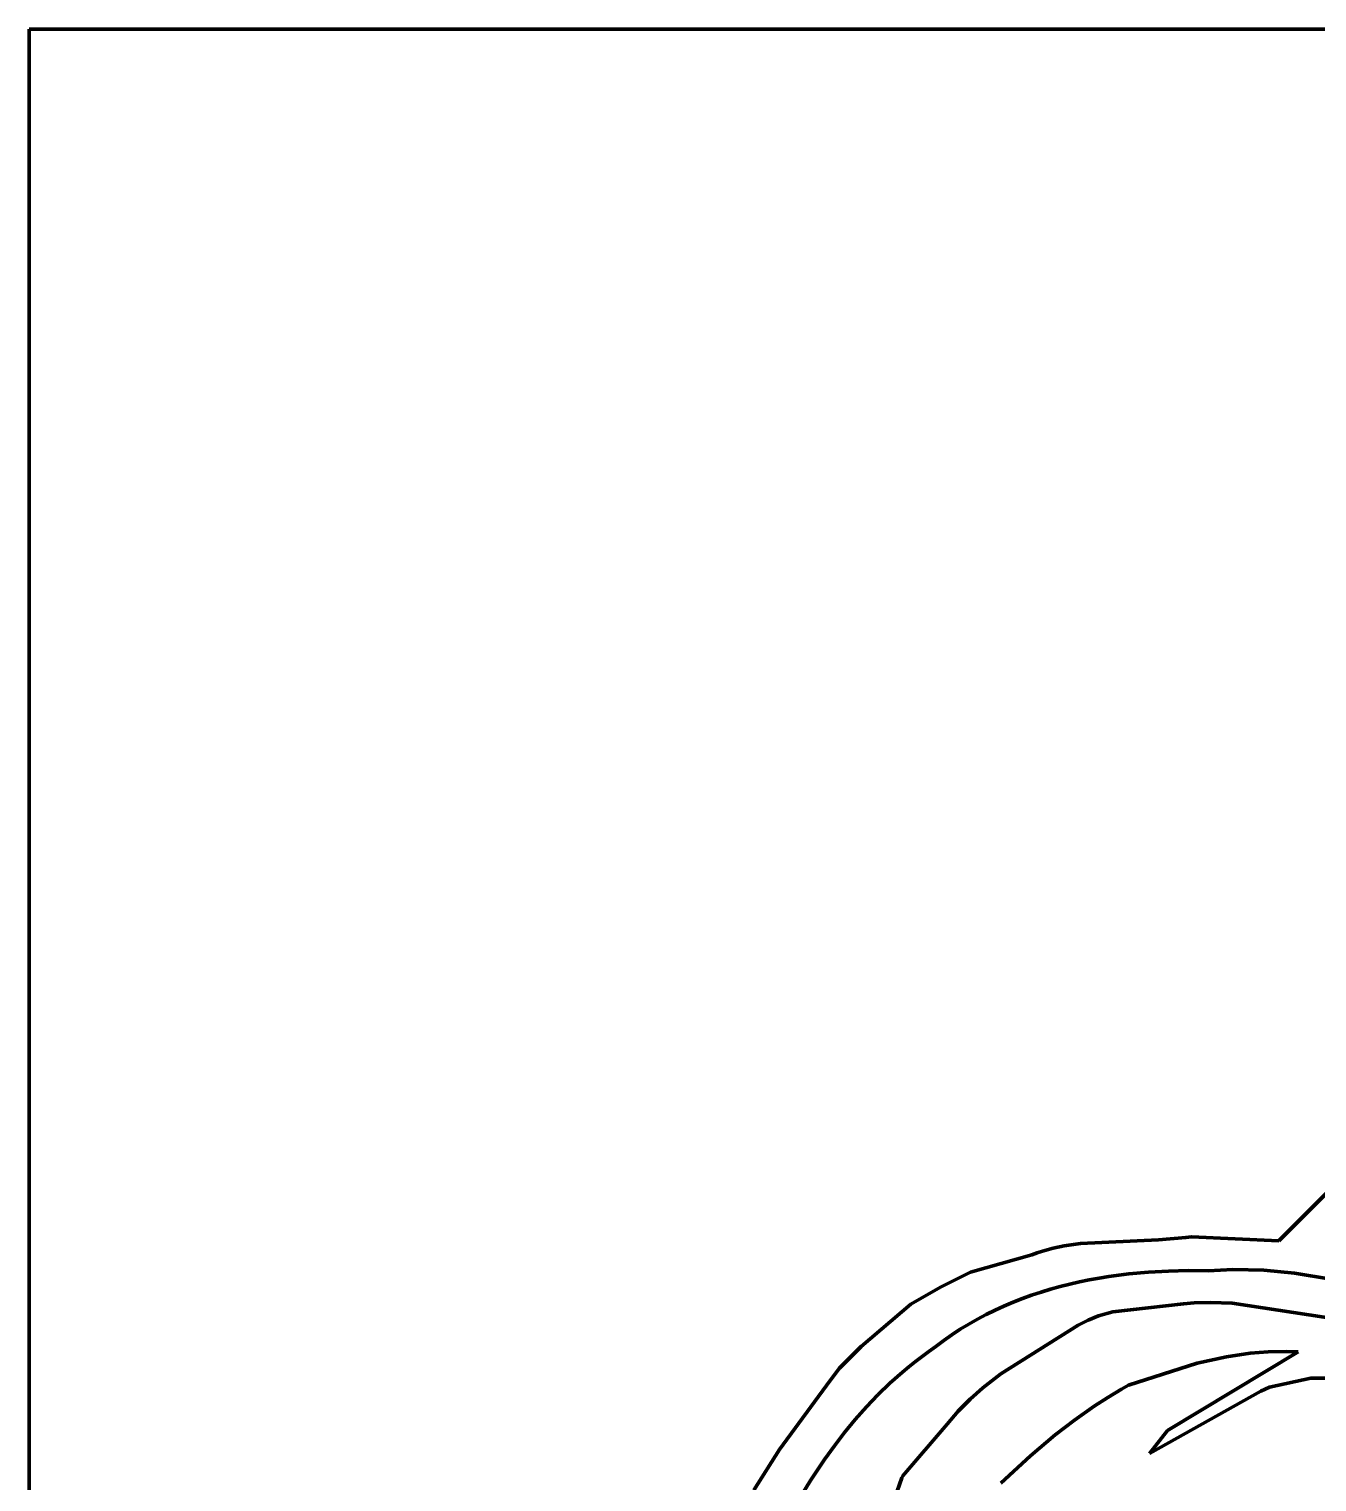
# Model space of a CAD drawing. Header units: millimetres. Extents: x 0 to 8.3, y 0 to 11.7.
# Drawn here: x 0 to 2.17, y 9.232 to 11.681 of the extents above; entities that cross this region are included whole.
import ezdxf

# ---------------------------------------------------------------- set-up
doc = ezdxf.new("R2010")
doc.units = ezdxf.units.MM
doc.layers.add('color#000000ff', color=7, linetype='CONTINUOUS', lineweight=100)
doc.layers.add('color#ffffffff', color=7, linetype='CONTINUOUS', lineweight=100)

msp = doc.modelspace()

# ---------------------------------------------------------------- linework, layer by layer
at = {"layer": 'color#000000ff'}
for p, q in [((2.1052, 9.6386), (2.2756, 9.8089)), ((1.7073, 9.6211), (1.7255, 9.626)), ((1.7255, 9.626), (1.7438, 9.6298)), ((1.7438, 9.6298), (1.7715, 9.6338)), ((1.7715, 9.6338), (1.9024, 9.64)), ((1.9024, 9.64), (1.9489, 9.644)), ((1.9489, 9.644), (1.9582, 9.6453)), ((1.9582, 9.6453), (2.1052, 9.6386)), ((1.586, 9.5855), (1.6893, 9.615)), ((1.6893, 9.615), (1.6983, 9.6182)), ((1.6983, 9.6182), (1.7073, 9.6211)), ((1.5354, 9.5602), (1.586, 9.5855)), ((1.8026, 9.5755), (1.7861, 9.5725)), ((1.8192, 9.5781), (1.8026, 9.5755)), ((1.8358, 9.5805), (1.8192, 9.5781)), ((1.8525, 9.5825), (1.8358, 9.5805)), ((1.886, 9.5855), (1.8525, 9.5825)), ((1.9195, 9.5874), (1.886, 9.5855)), ((1.9529, 9.5882), (1.9195, 9.5874)), ((1.9862, 9.588), (1.9529, 9.5882)), ((2.0278, 9.5899), (1.9862, 9.588)), ((2.0799, 9.5888), (2.0278, 9.5899)), ((2.1316, 9.5839), (2.0799, 9.5888)), ((2.1932, 9.5736), (2.1316, 9.5839)), ((1.4854, 9.5317), (1.5354, 9.5602)), ((1.7049, 9.552), (1.689, 9.5467)), ((1.7209, 9.5568), (1.7049, 9.552)), ((1.737, 9.5613), (1.7209, 9.5568)), ((1.7533, 9.5654), (1.737, 9.5613)), ((1.7696, 9.5691), (1.7533, 9.5654)), ((1.7861, 9.5725), (1.7696, 9.5691)), ((1.4018, 9.4602), (1.4854, 9.5317)), ((1.6424, 9.5285), (1.6273, 9.5216)), ((1.6578, 9.535), (1.6424, 9.5285)), ((1.6733, 9.5411), (1.6578, 9.535)), ((1.689, 9.5467), (1.6733, 9.5411)), ((1.8257, 9.5189), (1.9446, 9.532)), ((1.9446, 9.532), (1.9629, 9.5336)), ((1.9629, 9.5336), (1.9903, 9.5344)), ((1.9903, 9.5344), (2.0267, 9.5331)), ((2.0267, 9.5331), (2.2074, 9.5059)), ((1.5976, 9.5064), (1.583, 9.4981)), ((1.6123, 9.5142), (1.5976, 9.5064)), ((1.6273, 9.5216), (1.6123, 9.5142)), ((1.7727, 9.4992), (1.7841, 9.5049)), ((1.7841, 9.5049), (1.8016, 9.5119)), ((1.8016, 9.5119), (1.8257, 9.5189)), ((1.5547, 9.4801), (1.541, 9.4703)), ((1.5688, 9.4893), (1.5547, 9.4801)), ((1.583, 9.4981), (1.5688, 9.4893)), ((1.637, 9.4144), (1.7671, 9.496)), ((1.7671, 9.496), (1.7727, 9.4992)), ((1.3654, 9.4238), (1.4018, 9.4602)), ((1.5158, 9.452), (1.5044, 9.4437)), ((1.5275, 9.4601), (1.5158, 9.452)), ((1.541, 9.4703), (1.5275, 9.4601)), ((1.9178, 9.3189), (2.138, 9.4514)), ((2.0874, 9.4513), (2.0572, 9.4488)), ((2.1177, 9.452), (2.0874, 9.4513)), ((2.138, 9.4514), (2.1177, 9.452)), ((1.4931, 9.4351), (1.4821, 9.4263)), ((1.5044, 9.4437), (1.4931, 9.4351)), ((1.9679, 9.4321), (1.8524, 9.3953)), ((2.0173, 9.4429), (1.9679, 9.4321)), ((2.0572, 9.4488), (2.0173, 9.4429)), ((1.2641, 9.2867), (1.3496, 9.4032)), ((1.3496, 9.4032), (1.3654, 9.4238)), ((1.4713, 9.4172), (1.4502, 9.3984)), ((1.4821, 9.4263), (1.4713, 9.4172)), ((1.607, 9.3906), (1.637, 9.4144)), ((2.1592, 9.4071), (2.0896, 9.3919)), ((2.2357, 9.4071), (2.1592, 9.4071)), ((1.43, 9.3788), (1.4105, 9.3584)), ((1.4502, 9.3984), (1.43, 9.3788)), ((1.5856, 9.3715), (1.607, 9.3906)), ((1.8405, 9.3886), (1.8172, 9.3746)), ((1.8524, 9.3953), (1.8405, 9.3886)), ((2.0752, 9.3851), (1.8877, 9.28)), ((2.0896, 9.3919), (2.0752, 9.3851)), ((1.4105, 9.3584), (1.3918, 9.3372)), ((1.5653, 9.3511), (1.5856, 9.3715)), ((1.7943, 9.3598), (1.7609, 9.3363)), ((1.8172, 9.3746), (1.7943, 9.3598)), ((1.3918, 9.3372), (1.3739, 9.3154)), ((1.4722, 9.2423), (1.5464, 9.3292)), ((1.5464, 9.3292), (1.5526, 9.3367)), ((1.5526, 9.3367), (1.5653, 9.3511)), ((1.7609, 9.3363), (1.7286, 9.3115)), ((1.3739, 9.3154), (1.3566, 9.293)), ((1.7286, 9.3115), (1.6869, 9.2763)), ((1.8877, 9.28), (1.9178, 9.3189)), ((1.221, 9.2181), (1.2641, 9.2867)), ((1.3566, 9.293), (1.3401, 9.27)), ((1.3401, 9.27), (1.3166, 9.2346)), ((1.6869, 9.2763), (1.6371, 9.2298)), ((1.3166, 9.2346), (1.2945, 9.1983)), ((1.4583, 9.2052), (1.4702, 9.2387)), ((1.4702, 9.2387), (1.4722, 9.2423))]:
    msp.add_line(p, q, dxfattribs=at)
at = {"layer": 'color#ffffffff'}
for p, q in [((0, 11.6806), (8.2639, 11.6806)), ((0, 0), (0, 11.6806)), ((2.2756, 9.8089), (2.1052, 9.6386)), ((1.7255, 9.626), (1.7073, 9.6211)), ((1.7438, 9.6298), (1.7255, 9.626)), ((1.7715, 9.6338), (1.7438, 9.6298)), ((1.9024, 9.64), (1.7715, 9.6338)), ((1.9489, 9.644), (1.9024, 9.64)), ((1.9582, 9.6453), (1.9489, 9.644)), ((2.1052, 9.6386), (1.9582, 9.6453)), ((1.6893, 9.615), (1.586, 9.5855)), ((1.6983, 9.6182), (1.6893, 9.615)), ((1.7073, 9.6211), (1.6983, 9.6182)), ((1.586, 9.5855), (1.5354, 9.5602)), ((1.7861, 9.5725), (1.8026, 9.5755)), ((1.8026, 9.5755), (1.8192, 9.5781)), ((1.8192, 9.5781), (1.8358, 9.5805)), ((1.8358, 9.5805), (1.8525, 9.5825)), ((1.8525, 9.5825), (1.886, 9.5855)), ((1.886, 9.5855), (1.9195, 9.5874)), ((1.9195, 9.5874), (1.9529, 9.5882)), ((1.9529, 9.5882), (1.9862, 9.588)), ((1.9862, 9.588), (2.0278, 9.5899)), ((2.0278, 9.5899), (2.0799, 9.5888)), ((2.0799, 9.5888), (2.1316, 9.5839)), ((2.1316, 9.5839), (2.1932, 9.5736)), ((1.5354, 9.5602), (1.4854, 9.5317)), ((1.689, 9.5467), (1.7049, 9.552)), ((1.7049, 9.552), (1.7209, 9.5568)), ((1.7209, 9.5568), (1.737, 9.5613)), ((1.737, 9.5613), (1.7533, 9.5654)), ((1.7533, 9.5654), (1.7696, 9.5691)), ((1.7696, 9.5691), (1.7861, 9.5725)), ((1.4854, 9.5317), (1.4018, 9.4602)), ((1.6273, 9.5216), (1.6424, 9.5285)), ((1.6424, 9.5285), (1.6578, 9.535)), ((1.6578, 9.535), (1.6733, 9.5411)), ((1.6733, 9.5411), (1.689, 9.5467)), ((1.9446, 9.532), (1.8257, 9.5189)), ((1.9629, 9.5336), (1.9446, 9.532)), ((1.9903, 9.5344), (1.9629, 9.5336)), ((2.0267, 9.5331), (1.9903, 9.5344)), ((2.2074, 9.5059), (2.0267, 9.5331)), ((1.583, 9.4981), (1.5976, 9.5064)), ((1.5976, 9.5064), (1.6123, 9.5142)), ((1.6123, 9.5142), (1.6273, 9.5216)), ((1.7841, 9.5049), (1.7727, 9.4992)), ((1.8016, 9.5119), (1.7841, 9.5049)), ((1.8257, 9.5189), (1.8016, 9.5119)), ((1.541, 9.4703), (1.5547, 9.4801)), ((1.5547, 9.4801), (1.5688, 9.4893)), ((1.5688, 9.4893), (1.583, 9.4981)), ((1.7671, 9.496), (1.637, 9.4144)), ((1.7727, 9.4992), (1.7671, 9.496)), ((1.4018, 9.4602), (1.3654, 9.4238)), ((1.5044, 9.4437), (1.5158, 9.452)), ((1.5158, 9.452), (1.5275, 9.4601)), ((1.5275, 9.4601), (1.541, 9.4703)), ((2.138, 9.4514), (1.9178, 9.3189)), ((2.0572, 9.4488), (2.0874, 9.4513)), ((2.0874, 9.4513), (2.1177, 9.452)), ((2.1177, 9.452), (2.138, 9.4514)), ((1.4821, 9.4263), (1.4931, 9.4351)), ((1.4931, 9.4351), (1.5044, 9.4437)), ((1.8524, 9.3953), (1.9679, 9.4321)), ((1.9679, 9.4321), (2.0173, 9.4429)), ((2.0173, 9.4429), (2.0572, 9.4488)), ((1.3496, 9.4032), (1.2641, 9.2867)), ((1.3654, 9.4238), (1.3496, 9.4032)), ((1.4502, 9.3984), (1.4713, 9.4172)), ((1.4713, 9.4172), (1.4821, 9.4263)), ((1.637, 9.4144), (1.607, 9.3906)), ((2.0896, 9.3919), (2.1592, 9.4071)), ((2.1592, 9.4071), (2.2357, 9.4071)), ((1.4105, 9.3584), (1.43, 9.3788)), ((1.43, 9.3788), (1.4502, 9.3984)), ((1.607, 9.3906), (1.5856, 9.3715)), ((1.8172, 9.3746), (1.8405, 9.3886)), ((1.8405, 9.3886), (1.8524, 9.3953)), ((1.8877, 9.28), (2.0752, 9.3851)), ((2.0752, 9.3851), (2.0896, 9.3919)), ((1.3918, 9.3372), (1.4105, 9.3584)), ((1.5856, 9.3715), (1.5653, 9.3511)), ((1.7609, 9.3363), (1.7943, 9.3598)), ((1.7943, 9.3598), (1.8172, 9.3746)), ((1.3739, 9.3154), (1.3918, 9.3372)), ((1.5464, 9.3292), (1.4722, 9.2423)), ((1.5526, 9.3367), (1.5464, 9.3292)), ((1.5653, 9.3511), (1.5526, 9.3367)), ((1.7286, 9.3115), (1.7609, 9.3363)), ((1.3566, 9.293), (1.3739, 9.3154)), ((1.6869, 9.2763), (1.7286, 9.3115)), ((1.9178, 9.3189), (1.8877, 9.28)), ((1.2641, 9.2867), (1.221, 9.2181)), ((1.3401, 9.27), (1.3566, 9.293)), ((1.3166, 9.2346), (1.3401, 9.27)), ((1.6371, 9.2298), (1.6869, 9.2763)), ((1.2945, 9.1983), (1.3166, 9.2346)), ((1.4702, 9.2387), (1.4583, 9.2052)), ((1.4722, 9.2423), (1.4702, 9.2387))]:
    msp.add_line(p, q, dxfattribs=at)

doc.saveas('drawing.dxf')
